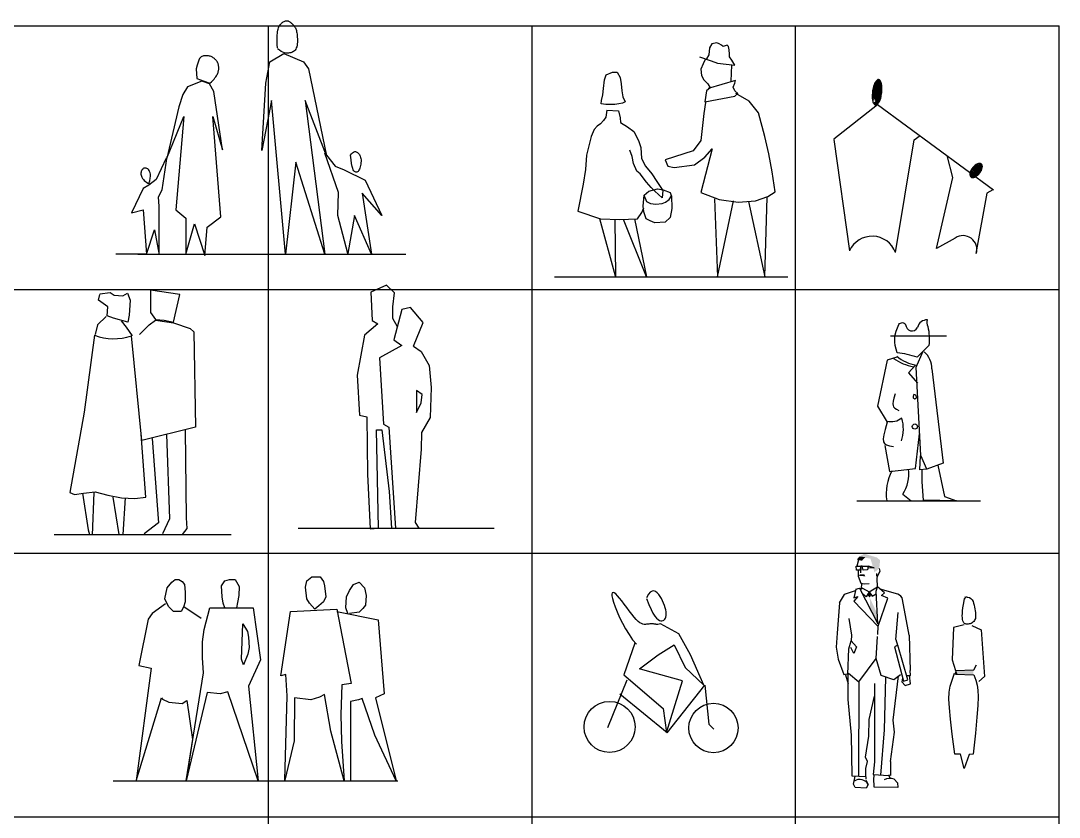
# Model space of a CAD drawing. Extents: x -72339 to 59654, y -38057 to 42097.
# Drawn here: x -10630 to -2750, y 21912 to 27954 of the extents above; entities that cross this region are included whole.
import ezdxf

# ---------------------------------------------------------------- set-up
doc = ezdxf.new("R2010")
doc.units = 0
doc.header["$MEASUREMENT"] = 0
doc.layers.get('0').update_dxf_attribs({"linetype": 'CONTINUOUS'})
doc.styles.add('DIM', font='txt')

# ---------------------------------------------------------------- blocks, each defined once
blk = doc.blocks.new('1518')
for p, q in [((-112.7, 1739.5), (-125.4, 1692.6)), ((-129, 1660.1), (-130.8, 1692.6)), ((-130.8, 1692.6), (-91.1, 1692.6)), ((-101.9, 1660.1), (-129, 1660.1)), ((-116.4, 1658.3), (-114.5, 1615)), ((-96.5, 1690.8), (-101.9, 1660.1)), ((-96.5, 1680), (-98.3, 1640.3)), ((-85.7, 1690.8), (-96.5, 1690.8)), ((-91.1, 1692.6), (-40.6, 1692.6)), ((-78.5, 1661.9), (-85.7, 1690.8)), ((-46, 1663.7), (-78.5, 1661.9)), ((-40.6, 1692.6), (-46, 1663.7)), ((4.6, 1680), (-40.6, 1690.8)), ((-40.6, 1681.8), (4.6, 1680)), ((31.6, 1616.8), (51.5, 1654.7)), ((51.5, 1654.7), (46.1, 1674.6)), ((-114.5, 1615), (-96.5, 1562.7)), ((22.6, 1636.7), (24.4, 1616.8)), ((29.8, 1597), (31.6, 1616.8)), ((30.2, 1535.6), (29.8, 1597)), ((-137.2, 1503.3), (-220.7, 1475.9)), ((-134.2, 1516.9), (-148.5, 1450.8)), ((-134.2, 1516.9), (-105.3, 1523.9)), ((-105.3, 1523.9), (-83.9, 1523)), ((-105.3, 1523.9), (32.4, 1253.1)), ((-96.5, 1562.7), (-69.4, 1557.3)), ((-83.9, 1524.8), (-96.5, 1513.9)), ((-89.5, 1558.1), (-91.8, 1523.2)), ((-83.9, 1524.8), (-33.3, 1497.7)), ((-69.4, 1557.3), (-33.3, 1560.9)), ((-33.3, 1497.7), (-55, 1459.8)), ((-33.3, 1497.7), (30.2, 1535.6)), ((-33.3, 1497.7), (-9.9, 1463.4)), ((21.7, 1501.6), (30.2, 1535.6)), ((32.4, 1253.1), (21.7, 1501.6)), ((83.1, 1489.4), (30.2, 1535.6)), ((186.3, 1478.1), (51.5, 1517.6)), ((-220.7, 1475.9), (-260.3, 1413.9)), ((-148.5, 1450.8), (-118.3, 1460.3)), ((-118.3, 1460.3), (-147.9, 1426.4)), ((-147.9, 1426.4), (33.9, 1237.3)), ((-55, 1459.8), (-89.3, 1490.5)), ((-9.9, 1463.4), (20.8, 1481.5)), ((37.3, 1237.3), (109.6, 1449.9)), ((60.7, 1470), (83.1, 1489.4)), ((109.6, 1449.9), (60.7, 1470)), ((270.6, 1169.1), (221.4, 1439.1)), ((-258.3, 1412.3), (-276.2, 1183.2)), ((-187.1, 1295.2), (-166.7, 1168)), ((169.9, 1135.3), (186.9, 1339.4)), ((-276.2, 1183.2), (-283.8, 1076.3)), ((33.9, 1237.3), (30.5, 1172.7)), ((-187.6, 1063.8), (-167.7, 1125.6)), ((-166.7, 1168), (-169.2, 1124.7)), ((-167.7, 1125.6), (-128.7, 1078.8)), ((21, 990.6), (31.8, 1158.6)), ((169.9, 1135.3), (182.4, 1091.5)), ((270.6, 1169.1), (278.8, 900.6)), ((-283.8, 1076.3), (-267, 986.6)), ((-192.8, 873.1), (-187.6, 1063.8)), ((-148.2, 1028.1), (-171.6, 1074.9)), ((-128.7, 1078.8), (-148.2, 1028.1)), ((185, 1091.2), (160.8, 1079.7)), ((160.8, 1079.7), (228.3, 818)), ((260.5, 829.6), (185, 1091.2)), ((-267, 986.6), (-223.5, 868.6)), ((-109.4, 815), (21, 990.6)), ((57.7, 863.2), (21, 990.6)), ((-223.5, 868.6), (-199.5, 873.9)), ((-210.6, 868.2), (-191.1, 798)), ((-192.8, 873.1), (-193, 680.4)), ((-188.4, 878.6), (-109.4, 815)), ((205.3, 867.7), (155.9, 828.3)), ((282.2, 863.2), (278.8, 900.6)), ((-109.4, 815), (-113.1, 99.3)), ((7.1, 801.9), (7.1, 206.9)), ((155.9, 828.3), (57.7, 863.2)), ((92.8, 846.5), (82.2, 448.8)), ((151, 523.2), (190.3, 859.8)), ((221.7, 843.6), (214.6, 813.6)), ((214.6, 813.6), (241.9, 786.3)), ((228.3, 818), (260.5, 829.6)), ((241.9, 786.3), (280.9, 798)), ((250.8, 863), (282.2, 863.2)), ((280.9, 798), (273.1, 864.3)), ((-193, 680.4), (-168.3, 408.5)), ((-31.7, 527.8), (9.3, 706.1)), ((-35.4, 402.9), (-31.7, 527.8)), ((160.1, 432.3), (151, 523.2)), ((-168.3, 408.5), (-164.4, 102)), ((-60.3, 243), (-35.4, 402.9)), ((82.2, 448.8), (52.9, 106.9)), ((130.1, 208.9), (160.1, 432.3)), ((-44, 209.6), (-60.3, 243)), ((-58, 155.7), (-44, 209.6)), ((7.1, 206.9), (-1.8, 111.4)), ((130.1, 208.9), (130.2, 104.6)), ((-164.4, 102), (-56.8, 96.3)), ((-150.3, 38.4), (-138.4, 98.3)), ((-58.7, 92.7), (-56.6, 74.7)), ((-56.8, 96.3), (-58, 155.7)), ((-1.8, 111.4), (116, 103.7)), ((4.5, 83.3), (9.3, 111.7)), ((6.9, 14.6), (4.5, 83.3)), ((126.5, 82.7), (117.2, 106)), ((130.2, 104.6), (117.2, 106)), ((-139.3, 12.9), (-150.3, 38.4)), ((-55.1, 7.8), (-139.3, 12.9)), ((-57.3, 68.4), (-38.5, 34.5)), ((-38.5, 34.5), (-55.1, 7.8)), ((184.7, 12.2), (6.9, 14.6)), ((156.7, 75.8), (182.3, 47.7)), ((182.3, 47.7), (184.7, 12.2))]:
    blk.add_line(p, q)
for centre, radius, start, end in [((172.2, 1430.1), 50, 10.31801, 73.69583), ((124.2, -24.8), 105.7, 72.07363, 114.46272), ((-104.5, -1.5), 75.1, 28.62235, 123.30697)]:
    blk.add_arc(centre, radius, start, end)
for points in [[(-125.5, 1741), (-86.9, 1732.5), (-108.2, 1763.3), (-60.1, 1761.4)], [(-108.2, 1763.3), (27.3, 1756.9), (-69.9, 1786)], [(-22.3, 1748.7), (50.9, 1736.3), (-108.2, 1763.3), (27.3, 1756.9)], [(8.1, 1645.6), (44.6, 1674.6), (-22.3, 1748.7), (50.9, 1736.3)], [(-109.1, 1616.8), (-103.7, 1629.4), (-62.2, 1615), (-69.4, 1629.4)], [(-34.7, 1498.5), (-47.3, 1473.2), (-16.7, 1473.3), (-27.9, 1452.6)], [(-27.9, 1452.6), (28, 1333.5), (-24.1, 1364.3), (32.4, 1253.1)]]:
    blk.add_solid(points)
at = {"style": 'DIM', "flags": 1}
for tag in ['XVALUE', 'YVALUE']:
    blk.add_attdef(tag, (-1001169.2, -1000988.9), '', height=0.02, dxfattribs=at)
blk = doc.blocks.new('1504')
for points in [[(-29.2, 985.2), (-39.6, 982.6), (-47.6, 981), (-53.6, 980.2), (-58.1, 980.2), (-61.6, 980.6), (-64.7, 981.3), (-67.7, 982.2), (-71.2, 983), (-75.6, 983.7), (-80.9, 984.2), (-87, 984.5), (-93.7, 984.5), (-101, 984.4), (-108.7, 983.9), (-116.7, 983.3), (-124.9, 982.3), (-133.4, 981.3), (-142.1, 980.5), (-151.3, 980.8), (-161.3, 982.6), (-172.2, 986.6), (-184.2, 993.5), (-197.6, 1003.7), (-212.5, 1018.1), (-229.1, 1036.7), (-246.9, 1058.9), (-265.6, 1083.3), (-284.5, 1108.9), (-303.4, 1134.3), (-321.6, 1158.4), (-338.8, 1180.1), (-354.4, 1198.1), (-368, 1211.4), (-379.3, 1219.6), (-388.1, 1222.5), (-394.1, 1219.8), (-397, 1211.3), (-396.6, 1196.8), (-392.6, 1176), (-384.7, 1148.7), (-372.9, 1115), (-357.4, 1076.2), (-338.6, 1034), (-317.1, 990.1), (-293.1, 946), (-267.3, 903.4), (-239.9, 864.1), (-211.4, 829.6)], [(-134.3, 1178.5), (-116.6, 1131.5), (-100.3, 1094), (-85.4, 1064.8), (-71.6, 1043), (-58.9, 1027.5), (-47.2, 1017.3), (-36.5, 1011.3), (-26.6, 1008.6), (-17.5, 1008.3), (-9.2, 1010), (-1.9, 1013.8), (4.3, 1019.6), (9.3, 1027.3), (12.9, 1036.7), (15.1, 1047.9), (15.7, 1060.8), (14.7, 1075.2), (12, 1090.8), (7.9, 1107.4), (2.4, 1124.6), (-4.4, 1142), (-12.3, 1159.4), (-21.3, 1176.5), (-31.3, 1192.8), (-42.1, 1208), (-53.6, 1220.9), (-65.9, 1230.4), (-78.7, 1235.1), (-92.1, 1234), (-105.8, 1225.7), (-119.9, 1209), (-134.3, 1182.7)], [(-221.9, 838), (-305.9, 598.4), (-8.2, 342), (16.3, 161.3), (138.9, 552.2), (-144.8, 632), (-186.8, 644.6), (-46.7, 749.7), (75.9, 825.4), (159.9, 653.1), (300, 518.6), (198.5, 749.7), (110.9, 909.5), (-29.2, 985.2)], [(-428.5, 199.1), (-281.4, 560.6)], [(23.3, 157.1), (307, 518.6), (338.5, 224.3), (377.1, 186.5)], [(23.3, 157.1), (-337.5, 451.3)]]:
    blk.add_lwpolyline(points)
for centre, radius in [((-414.5, 203.3), 193.8), ((373.6, 194.9), 187.3)]:
    blk.add_circle(centre, radius)
at = {"linetype": 'Continuous', "style": 'DIM', "flags": 1}
for tag in ['XVALUE', 'YVALUE']:
    blk.add_attdef(tag, (-106213.6, -117352.2), '', height=0.02, dxfattribs=at)
blk = doc.blocks.new('BL_1560')
for p, q in [((-108, 408), (-119, 164)), ((-28, 429), (-108, 408)), ((32, 424), (102, 391)), ((102, 391), (126, 38)), ((-119, 164), (-94, 84)), ((-94, 84), (46, 88)), ((46, 88), (67, 126)), ((-94, 55), (46, 50)), ((126, 38), (84, 0)), ((-56, -551), (-98, -551)), ((-28, -660), (-56, -551)), ((42, -551), (11, -555)), ((11, -555), (-28, -660))]:
    blk.add_line(p, q)
for points in [[(-5, 640.2), (-2.5, 640.1), (12.9, 635.7), (24.7, 628.1), (33.6, 618.1), (40.1, 606.1), (44.8, 592.8), (48.2, 578.7), (51, 564.2), (53.6, 550.1), (55.8, 536.3), (57.7, 523.1), (59, 510.5), (59.5, 498.6), (59.2, 487.6), (57.7, 477.6), (55, 468.7), (51, 460.9), (45.7, 454.2), (39.6, 448.6), (32.6, 444), (25.2, 440.4), (17.5, 437.6), (9.8, 435.7), (2.2, 434.5), (-5.1, 434.1), (-11.8, 434.6), (-18.1, 436.2), (-23.7, 439.2), (-28.7, 443.8), (-32.9, 450.2), (-36.4, 458.7), (-38.9, 469.3), (-40.5, 482.4), (-41.1, 498), (-40.7, 516), (-39.2, 536.4), (-36.5, 559.2), (-32.6, 584.5), (-27.5, 612), (-24, 628)], [(-22, 641), (-20, 640.9)], [(-21.2, 641), (-21, 642)], [(-98, -551), (-117.4, -400.8), (-131.2, -286), (-139.6, -199.4), (-142.6, -133.8), (-140.2, -81.9), (-132.5, -36.6), (-119.4, 9.3), (-101, 63)], [(46, 50), (60.8, 8.8), (71.2, -28), (77.4, -67.5), (79.2, -116.6), (76.7, -182.5), (69.6, -272.2), (58.1, -392.7), (42, -551)]]:
    blk.add_lwpolyline(points)
blk.add_arc((-7, 620.7), 19.4, 83.95427, 167.12109)
for points in [[(-95, 85), (45, 89), (-104, 53), (40, 50)], [(-89, 86), (-77, 55), (-102, 55)]]:
    blk.add_solid(points)
blk = doc.blocks.new('1511')
at = {"linetype": 'Continuous'}
blk.add_blockref('BL_1560', (28, 660), dxfattribs=at)
at = {"linetype": 'Continuous', "style": 'DIM', "flags": 1}
for tag in ['YVALUE', 'XVALUE']:
    blk.add_attdef(tag, (-101926.1033, -118814.6575), '', height=0.02, dxfattribs=at)
blk = doc.blocks.new('1524')
for points in [[(-643.1, 1286.1), (-682.4, 1322.8), (-708.7, 1380.5), (-691.2, 1464.6), (-656.2, 1506.6), (-629.9, 1527.5), (-603.7, 1527.5), (-577.5, 1511.8), (-559.9, 1490.8), (-555.6, 1433), (-555.6, 1359.6), (-568.7, 1317.6), (-586.2, 1286.1)], [(389.3, 1349), (367.4, 1380.5), (358.7, 1469.8), (367.4, 1517), (406.8, 1548.6), (468.1, 1548.6), (494.3, 1511.8), (503.1, 1480.3), (511.8, 1396.3), (494.3, 1359.6), (459.3, 1328.1), (428.7, 1301.8)], [(-113.7, 881.9), (-126.8, 923.8), (-118.1, 1191.6), (-83.1, 1133.8), (-74.4, 1091.8), (-70, 1013.1), (-78.7, 960.6)]]:
    blk.add_lwpolyline(points, close=True)
for points in [[(-253.7, 1312.3), (-266.9, 1349), (-275.6, 1396.3), (-280, 1480.3), (-253.7, 1517), (-218.7, 1527.5), (-175, 1527.5), (-144.4, 1475), (-148.7, 1406.8), (-157.5, 1354.3), (-166.3, 1312.3)], [(678, 1270.3), (664.9, 1312.3), (669.3, 1396.3), (691.1, 1443.5), (721.8, 1490.8), (765.5, 1506.6), (804.9, 1464.6), (818, 1406.8), (813.6, 1333.3), (791.7, 1307), (765.5, 1280.8), (691.1, 1270.3)], [(-704.3, 1343.8), (-804.9, 1270.3), (-835.5, 1228.3), (-905.6, 876.6), (-813.6, 855.6), (-927.4, 0), (-735, 629.9), (-726.2, 619.4), (-678.1, 598.4), (-577.5, 587.9), (-542.5, 608.9), (-498.7, 315), (-546.8, 0), (-415.6, 818.8), (-424.3, 934.4), (-424.3, 1055.1), (-411.2, 1149.6), (-367.4, 1312.3), (-39.4, 1312.3), (17.5, 918.6), (-74.4, 719.1), (0, 0), (-231.8, 677.1), (-288.7, 661.4), (-389.3, 671.9), (-546.8, 0)], [(-564.3, 1322.8), (-433.1, 1233.6)], [(244.9, 1286.1), (594.9, 1301.8), (704.3, 740.2), (634.2, 729.6), (625.6, 503.9), (629.9, 299.2), (651.8, 0), (551.2, 377.9), (503.1, 656.2), (463.7, 635.1), (398.1, 614.2), (275.6, 629.9), (271.2, 304.4), (201.3, 5.2), (218.7, 645.7), (209.9, 808.4), (170.6, 797.9), (244.9, 1286.1)], [(594.9, 1286.1), (909.9, 1223.1), (953.6, 661.4), (888, 629.9), (1045.5, 0), (883.6, 346.4), (787.4, 624.6), (761.2, 614.2), (699.9, 603.7), (699.9, 5.2)], [(-1102.4, 0), (1058.6, 0)]]:
    blk.add_lwpolyline(points)
at = {"linetype": 'Continuous', "style": 'DIM', "flags": 1}
for tag in ['XVALUE', 'YVALUE']:
    blk.add_attdef(tag, (-107757.8, -117791.9), '', height=0.02, dxfattribs=at)
blk = doc.blocks.new('1513')
for points in [[(-175.1, 1218.9, 0.03714), (-176.9, 1178.9, 0.049561), (-173.1, 1149.1, 0.09289), (-162.1, 1124, 0.216732), (-151.7, 1117.7, 0.216732), (-140.1, 1121.4, 0.09289), (-123.6, 1143.1, 0.049561), (-112.8, 1171.2, 0.03714), (-105, 1210.5, 0.03714), (-103.2, 1250.5, 0.049561), (-107.1, 1280.3, 0.09289), (-118, 1305.4, 0.216732), (-128.4, 1311.7, 0.216732), (-140, 1308, 0.09289), (-156.6, 1286.3, 0.049561), (-167.4, 1258.2, 0.03714)], [(584.9, 643, 0.054252), (571.2, 621.4, 0.068086), (564.7, 601.9, 0.105461), (565.2, 582.9, 0.166972), (571.7, 572.6, 0.166972), (583.2, 568.5, 0.105461), (601.9, 572.3, 0.068086), (619.4, 582.9, 0.054252), (637.5, 601.1, 0.054252), (651.2, 622.7, 0.068086), (657.7, 642.2, 0.105461), (657.2, 661.2, 0.166972), (650.7, 671.5, 0.166972), (639.2, 675.6, 0.105461), (620.5, 671.8, 0.068086), (603, 661.2, 0.054252)]]:
    blk.add_lwpolyline(points, format="xyb", close=True)
for points in [[(-469.3, 861.6), (-136.6, 1122.2), (742.5, 474.9)], [(0, 0), (140.1, 853.3), (185.6, 886.9)], [(-469.3, 857.4), (-350.2, 12.6)], [(451.9, 109.3), (311.7, 29.4), (434.4, 567.4), (392.3, 735.5)], [(739.1, 474.9), (693.5, 449.7), (609.5, -8.4)]]:
    blk.add_lwpolyline(points)
for centre, radius, start, end in [((-177.7, -66.7), 189.8, 20.5675, 155.31231), ((511.3, 21.6), 106, 343.56386, 124.12228)]:
    blk.add_arc(centre, radius, start, end)
for points in [[(-152.2, 1288.5), (-169.1, 1254.9), (-151.1, 1250.8)], [(-151.3, 1292.7), (-156.7, 1286.2), (-167.9, 1257.2)], [(-162.1, 1262.1), (-147.6, 1287.2), (-151.7, 1292.3), (-162.7, 1270.4)], [(-157.1, 1281.3), (-140.5, 1275.1), (-152.3, 1292.3), (-141.1, 1292.1)], [(-154.5, 1249.2), (-122.1, 1241.5), (-156.2, 1263.9), (-118.8, 1261)], [(-151.1, 1295.2), (-111.8, 1292.6), (-152.2, 1257.6), (-113, 1244.1)], [(-151.5, 1294.1), (-147.2, 1299), (-148.6, 1291.6), (-144.1, 1297.9)], [(-148.4, 1296.2), (-140, 1309.1), (-127, 1279.9), (-112.9, 1292.7)], [(-119.1, 1294.8), (-120.2, 1306.4), (-142.8, 1210.7)], [(-138.9, 1309.1), (-128.1, 1311), (-119.1, 1294.8), (-120.2, 1306.4)], [(-124.2, 1293), (-116.9, 1293), (-121.8, 1305.5), (-118.2, 1305)], [(-120.1, 1306.4), (-118.2, 1305.5), (-117.1, 1292.1), (-112.6, 1293.2)], [(-115.8, 1246.7), (-103.5, 1245.1), (-113.9, 1280.7), (-107.4, 1280.7)], [(-113.5, 1280.9), (-107.4, 1280.7), (-111.7, 1291)], [(-176.6, 1175.3), (-138.2, 1174.9), (-176.3, 1189.6), (-138.2, 1188.1)], [(-169.4, 1188.9), (-176.5, 1189.4), (-173.5, 1219.5), (-175.2, 1218.6)], [(-167.9, 1257.6), (-104, 1245.4), (-175.8, 1176.8), (-110.7, 1178.2)], [(-175.4, 1219.1), (-168.1, 1207.3), (-168.7, 1254.9)], [(-142.8, 1210.7), (-142.8, 1210.7), (-142.8, 1210.7)], [(-126.5, 1165.1), (-115.2, 1164.4), (-125.7, 1182.4), (-110.2, 1181.7)], [(-109.7, 1188.1), (-105.3, 1210.5), (-103.5, 1245.6)], [(-176.9, 1175.5), (-166.8, 1137.7), (-130.9, 1135.1), (-111.8, 1175.5)], [(-176.2, 1175.5), (-111.2, 1178.8), (-149.6, 1144.3)], [(-173.3, 1149.9), (-175.7, 1170.3), (-165.2, 1131.1)], [(-169.4, 1153.7), (-164.9, 1135.4), (-141.1, 1159.9), (-140, 1137.5)], [(-167.1, 1137.5), (-162.6, 1124.6), (-136.6, 1144.9), (-134.9, 1129.3)], [(-162.4, 1124.5), (-151.6, 1118), (-134.7, 1129.2), (-140, 1122.1)], [(-135.3, 1128.5), (-129.8, 1135.1), (-137.5, 1140.2)], [(-130.6, 1134.5), (-123.4, 1143.9), (-133.2, 1147.3)], [(-128.9, 1143.7), (-123.2, 1143.9), (-116.5, 1170.8), (-112.7, 1171.2)], [(572.5, 623.7), (584.8, 642.9), (635.1, 600.4), (650.1, 621.2)], [(584.8, 642.9), (602.5, 660.4), (649.8, 621.2), (657.6, 642.5)], [(600.7, 658), (606.2, 662.9), (652.1, 629.4), (657.6, 644.9)], [(602.1, 661.2), (621.5, 671.8), (657.6, 643.7), (656.9, 661.6)], [(621.2, 672.3), (637.9, 675.5), (656.9, 661.6), (649.8, 671.8)], [(564.4, 602), (601.8, 572.6), (572.2, 623.3), (636.1, 600.4)], [(564.7, 601.7), (565, 582.8), (601.8, 572.3), (583.1, 568.5)], [(565, 582.5), (582.7, 568.5), (571.5, 572.6)], [(602.5, 572.6), (620.2, 583.3), (635.8, 600)], [(637.2, 600.8), (630, 602.5), (649.1, 620)]]:
    blk.add_solid(points)
at = {"linetype": 'Continuous', "style": 'DIM', "flags": 1}
for tag in ['XVALUE', 'YVALUE']:
    blk.add_attdef(tag, (-104177.2, -118819.8), '', height=0.02, dxfattribs=at)
blk = doc.blocks.new('1522')
for points in [[(-61.3, 1564.3), (-62.6, 1588.6), (-63.4, 1610.3), (-63.6, 1629.7), (-63.3, 1647), (-62.6, 1662.4), (-61.4, 1676), (-59.9, 1688), (-58, 1698.6), (-55.8, 1708), (-53.3, 1716.4), (-50.4, 1723.8), (-47.3, 1730.4), (-43.8, 1736.2), (-40, 1741.5), (-35.8, 1746.3), (-31.4, 1750.7), (-26.5, 1754.8), (-21.5, 1758.6), (-16.2, 1762), (-10.8, 1765), (-5.4, 1767.4), (-0.1, 1769.2), (5.2, 1770.4), (10.2, 1770.8), (15, 1770.4), (19.5, 1769.3), (23.9, 1767.6), (28.1, 1765.3), (32.1, 1762.7), (36, 1759.7), (39.9, 1756.5), (43.7, 1753.3), (47.6, 1750), (51.4, 1746.6), (55.1, 1743.2), (58.8, 1739.5), (62.3, 1735.6), (65.8, 1731.4), (69, 1726.8), (72.2, 1721.8), (75.1, 1716.3), (77.7, 1710.2), (80.2, 1703.5), (82.5, 1696.2), (84.5, 1688.1), (86.2, 1679.2), (87.7, 1669.5), (88.9, 1658.8), (89.9, 1647.2), (90.5, 1634.9), (90.6, 1622.3), (90.3, 1609.6), (89.4, 1597.1), (87.8, 1585.2), (85.5, 1574.2), (82.4, 1564.3), (78.4, 1555.8), (73.6, 1548.7), (68, 1542.8), (61.8, 1537.9), (54.9, 1534), (47.5, 1531), (39.6, 1528.5), (31.3, 1526.7), (22.7, 1525.3), (13.5, 1524.7), (3.6, 1525.3), (-7, 1527.4), (-18.7, 1531.5), (-31.5, 1537.9), (-45.7, 1546.9), (-61.3, 1559.1)], [(-573.1, 1296.6), (-561, 1307.9), (-550.7, 1318.4), (-542, 1328), (-534.9, 1336.8), (-529, 1345.1), (-524.1, 1352.7), (-520.2, 1359.8), (-516.9, 1366.6), (-514.1, 1373), (-511.8, 1379.1), (-509.9, 1385), (-508.4, 1390.6), (-507.3, 1396.1), (-506.6, 1401.5), (-506.1, 1406.8), (-506, 1412.1), (-506.1, 1417.3), (-506.5, 1422.5), (-507.1, 1427.6), (-508, 1432.6), (-509, 1437.5), (-510.3, 1442.1), (-511.7, 1446.5), (-513.3, 1450.6), (-515, 1454.3), (-516.9, 1457.9), (-518.9, 1461.2), (-521.1, 1464.4), (-523.6, 1467.4), (-526.2, 1470.5), (-529.1, 1473.6), (-532.3, 1476.8), (-535.7, 1480.2), (-539.4, 1483.6), (-543.5, 1487), (-547.9, 1490.4), (-552.8, 1493.6), (-558.1, 1496.5), (-563.9, 1499.1), (-570.2, 1501.3), (-577, 1503), (-584.2, 1504.3), (-591.7, 1505.1), (-599.3, 1505.4), (-606.9, 1505.3), (-614.3, 1504.8), (-621.4, 1503.9), (-628.1, 1502.6), (-634.3, 1500.8), (-640.1, 1497.8), (-645.6, 1492.7), (-651.2, 1484.6), (-656.9, 1472.7), (-663, 1456.1), (-669.7, 1434), (-677.1, 1405.5)], [(-179.4, 787.4), (-148.7, 1296.6), (-118.2, 1459.3), (-13.1, 1522.3), (135.6, 1459.3), (175, 1406.9), (310.6, 745.4), (148.7, 1165.3), (297.5, 0), (78.7, 698.2), (0, 0), (-105, 1165.3), (-179.4, 787.4)], [(-677.1, 1405.5), (-673.7, 1333.3), (-616.8, 1312.4), (-573.1, 1296.6)], [(-542.5, 1233.6), (-577.5, 1291.3), (-634.3, 1312.4), (-743.7, 1270.4), (-778.7, 1212.6), (-809.3, 1118.1), (-901.1, 729.6), (-769.9, 1044.6), (-831.2, 335.9), (-756.8, 273), (-756.8, 0), (-691.2, 231), (-612.4, -10.5), (-594.9, 204.7), (-489.9, 283.5), (-551.2, 1044.6), (-476.8, 792.7), (-542.5, 1233.6)], [(-905.6, 729.6), (-979.9, 566.9), (-1036.8, 524.9), (-1080.5, 498.7), (-1168, 315), (-1080.5, 335.9), (-1054.3, 0), (-993, 183.7), (-958, -5.2), (-958, 362.2), (-962.4, 435.7), (-936.1, 488.2), (-896.8, 740.2)], [(310.6, 750.7), (376.2, 666.7), (446.2, 640.4), (603.7, 561.7), (730.5, 293.9), (581.8, 462), (651.8, 0), (524.9, 293.9), (472.4, 5.2), (398.1, 293.9), (402.4, 467.2), (297.5, 766.4)], [(494.3, 750.7), (502.1, 761), (509.2, 768.7), (515.7, 774), (521.6, 777.2), (527.2, 778.6), (532.4, 778.3), (537.5, 776.8), (542.4, 774.3), (547.3, 771), (552.1, 766.9), (556.7, 762), (560.9, 756.4), (564.7, 749.9), (567.9, 742.6), (570.5, 734.4), (572.3, 725.3), (573.2, 715.4), (573.4, 704.9), (572.8, 694), (571.5, 683.1), (569.6, 672.4), (567.3, 662.3), (564.5, 653), (561.4, 644.8), (557.9, 637.9), (554.3, 632.4), (550.4, 628.2), (546.3, 625.2), (542.1, 623.4), (537.7, 622.8), (533.2, 623.2), (528.6, 624.7), (523.9, 627.3), (519.2, 631.8), (514.6, 639.2), (510.1, 650.3), (505.7, 666), (501.6, 687.4), (497.8, 715.3), (494.3, 750.7)], [(-1036.8, 535.4), (-1030, 557.5), (-1026, 576.6), (-1024.4, 593), (-1024.9, 606.8), (-1027, 618.4), (-1030.4, 627.9), (-1034.9, 635.6), (-1040, 641.7), (-1045.5, 646.5), (-1051.2, 649.9), (-1056.9, 652.1), (-1062.7, 653.1), (-1068.3, 652.9), (-1073.7, 651.5), (-1078.8, 649.1), (-1083.4, 645.7), (-1087.5, 641.3), (-1091, 636), (-1093.7, 629.9), (-1095.5, 623.2), (-1096.5, 615.9), (-1096.4, 608.2), (-1095.3, 600.1), (-1092.9, 591.9), (-1089.3, 583.5), (-1084.4, 575.1), (-1078.3, 567), (-1071.1, 559.2), (-1062.9, 552), (-1053.7, 545.5), (-1043.5, 540), (-1032.4, 535.4)], [(-1054.3, 0), (-1286.1, 0)], [(-1119.8, 0), (914.2, 0)]]:
    blk.add_lwpolyline(points)
at = {"linetype": 'Continuous', "style": 'DIM', "flags": 1}
for tag in ['XVALUE', 'YVALUE']:
    blk.add_attdef(tag, (-104005.6, -118085.9), '', height=0.02, dxfattribs=at)
blk = doc.blocks.new('1534')
for points in [[(402.4, 1669.2), (489.9, 1637.7), (538, 1622), (669.2, 1606.3), (647.4, 1643), (629.9, 1669.2), (629.9, 1690.3), (625.6, 1721.7), (621.1, 1748), (612.4, 1758.5), (594.9, 1753.3), (581.8, 1748), (568.7, 1758.5), (551.2, 1769), (533.7, 1774.2), (494.3, 1769), (476.8, 1737.5), (472.4, 1685), (455, 1653.5)], [(446.2, 1653.5), (428.7, 1616.8), (411.2, 1574.8), (415.5, 1527.5), (433.1, 1496), (463.6, 1464.5), (481.2, 1433), (455, 1412.1), (441.8, 1328), (669.2, 1370.1), (691.1, 1391), (669.2, 1412.1), (656.1, 1438.3), (669.2, 1469.8), (673.7, 1490.7), (468.1, 1427.8)], [(643, 1606.3), (638.7, 1485.5)], [(446.2, 1322.8), (433.1, 1238.8), (411.2, 1034.1), (354.3, 955.3), (140, 887.1), (161.8, 839.9), (209.9, 829.3), (363.1, 850.4), (441.8, 908.1), (498.6, 971), (411.2, 640.4), (551.2, 587.8), (695.5, 566.9), (826.7, 577.4), (918.6, 608.9), (975.5, 645.7), (953.6, 797.9), (927.4, 934.4), (896.7, 1065.5), (848.6, 1244), (778.6, 1333.3), (678, 1391)], [(-301.9, 1265.1), (-310.6, 1212.6), (-328.1, 1186.3), (-350, 1160), (-376.2, 1144.3), (-398.1, 1118.1), (-420, 1065.5), (-455, 923.8), (-463.7, 813.6), (-481.2, 703.4), (-520.6, 498.7), (-350, 440.9), (-205.6, 435.6), (-70, 440.9), (-35, 488.1), (-21.9, 524.9)], [(-301.9, 1265.1), (-214.4, 1259.8), (-201.3, 1207.3), (-196.9, 1170.6), (-144.4, 1139.1), (-96.3, 1102.3), (-61.3, 1034.1), (-43.8, 981.6), (-39.4, 897.6), (-8.8, 839.9), (39.3, 782.1), (78.7, 724.3), (122.4, 656.1), (118.1, 598.4), (61.2, 650.9), (35, 677.1), (0, 719.1), (-48.2, 782.1), (-74.4, 803.1), (-100.6, 860.8), (-109.4, 913.3), (-126.8, 960.6)], [(-17.5, 614.1), (0, 572.1), (30.6, 556.4), (70, 551.2), (118.1, 556.4), (144.3, 566.9), (170.6, 587.8), (188.1, 614.1), (192.5, 519.6), (179.3, 451.4), (140, 414.7), (61.2, 409.4), (26.2, 425.2), (-4.4, 440.9), (-21.9, 493.4), (-26.3, 535.4), (-17.5, 619.4), (17.5, 650.9), (83.1, 666.6), (126.8, 661.4), (179.3, 640.4), (188.1, 608.9)], [(516.2, 593.1), (538, 0), (660.5, 577.4)], [(774.3, 572.1), (896.7, 0), (914.2, 603.7)], [(-240.6, 435.6), (-236.2, 5.2), (-354.3, 440.9)], [(-91.9, 440.9), (0, 0), (-175, 435.6)], [(-700, 0), (1071.7, 0)]]:
    blk.add_lwpolyline(points)
blk.add_lwpolyline([(-341.2, 1338.5), (-332.4, 1380.5), (-328.1, 1427.8), (-319.3, 1496), (-306.2, 1532.7), (-258.1, 1553.8), (-223.1, 1553.8), (-201.3, 1511.8), (-192.5, 1464.5), (-188.1, 1412.1), (-179.4, 1364.8), (-161.8, 1328), (-183.7, 1317.6), (-210, 1312.3), (-240.6, 1307), (-310.6, 1307), (-345.6, 1312.3)], close=True)
at = {"linetype": 'Continuous', "style": 'DIM', "flags": 1}
for tag in ['XVALUE', 'YVALUE']:
    blk.add_attdef(tag, (-107269.8, -117612.2), '', height=0.02, dxfattribs=at)
blk = doc.blocks.new('1503')
blk.add_line((-470.1, -5.3), (468.6, -5.3))
blk.add_lwpolyline([(64.3, 1367.5, 0.201176), (69.8, 1316.9, -0.075221), (77.9, 1171.6), (-11.9, 1083.5, 0.059488), (-162.9, 1117.7, -0.228153), (-149.3, 1333.2, -0.564715), (-99, 1331.6, 0.767134), (-7.8, 1308.8)], format="xyb")
for points in [[(-213.3, 1246.7), (-111.2, 1246.7), (-14.6, 1246.7), (109.2, 1246.7), (211.2, 1246.7)], [(100.9, 995.1), (184.9, 280.5), (62.3, 234.3), (16.8, 339.3), (-18.2, 1007.6), (34.3, 1129.5)], [(-165.4, 1083.3), (-238.9, 1062.3), (-312.5, 713.4), (-238.9, 591.5)], [(-25.2, 1024.5), (-77.8, 965.6), (-7.7, 885.8)], [(-179.3, 805.9), (-187.3, 774), (-192.7, 749.6), (-195.1, 731.3), (-194.2, 717.6), (-189.8, 707.2), (-181.3, 698.3), (-168.6, 689.7), (-151.3, 679.8)], [(-35.7, 801.7), (-39.8, 794.1), (-41.8, 787.3), (-41.9, 781.3), (-40.6, 776.3), (-38.1, 772.5), (-34.8, 769.9), (-30.9, 768.8), (-27, 769.1), (-23.2, 771.1), (-20, 774.4), (-17.7, 778.6), (-16.9, 783.5), (-17.9, 788.5), (-21.1, 793.5), (-26.9, 798), (-35.7, 801.7)], [(-238.9, 591.5), (-253.8, 536), (-263.8, 494.1), (-268.3, 463.6), (-266.9, 442.3), (-259, 428.2), (-243.8, 418.9), (-221, 412.5), (-189.8, 406.6)], [(-256.4, 415), (-221.4, 217.5), (-25.2, 238.5), (6.3, 503.3)], [(62.3, 234.3), (9.8, 230.1), (13.3, 335.2)], [(146.4, 263.7), (195.4, 28.3), (286.5, -5.3), (37.8, -1.1), (27.3, 137.6), (27.3, 230.1)], [(-119.8, 45.1), (-56.8, -5.3)]]:
    blk.add_lwpolyline(points)
blk.add_circle((-28.8, 557.9), 19.8)
for centre, radius, start, end in [((64.2, 1293.6), 73.9, 88.84153, 166.8824), ((-71.6, 995), 172.4, 0.0209, 49.11725), ((22.8, 1371.8), 365.2, 234.38724, 260.21127), ((24.3, 1312.3), 290.9, 229.29687, 261.591), ((-208.3, 721.4), 126.1, 254.31492, 310.27604), ((-420.5, 540.8), 304.4, 342.37576, 15.27074), ((123.4, 49.4), 369.8, 152.23759, 188.49615), ((-358.7, 197.5), 283.4, 327.46862, 7.46686)]:
    blk.add_arc(centre, radius, start, end)
at = {"linetype": 'Continuous', "style": 'DIM', "flags": 1}
for tag in ['XVALUE', 'YVALUE']:
    blk.add_attdef(tag, (-104546.2, -117443.1), '', height=0.02, dxfattribs=at)
blk = doc.blocks.new('1521')
blk.add_line((-739.3, 0), (748, 0))
for points in [[(13.1, 1527.6), (-21.9, 1590.6), (-21.9, 1679.8), (-8.8, 1784.8), (-70, 1842.6), (-188.1, 1790.1), (-179.4, 1574.8), (-135.6, 1548.6), (-236.2, 1464.6), (-293.1, 1160.1), (-275.6, 855.7), (-218.7, 845.2), (-214.4, 409.5), (-192.5, -5.2), (-131.3, 0), (-144.4, 745.5), (-105, 745.5)], [(135.6, 1380.6), (209.9, 1559.1), (113.7, 1674.6), (48.1, 1658.9), (-13.1, 1427.9)], [(-13.1, 1427.9), (48.1, 1385.9), (-122.5, 1291.4), (-91.9, 787.4), (-52.5, 766.4), (0, 0)], [(135.6, 1380.6), (192.5, 1338.6), (253.7, 1233.7), (269.1, 1065.4)], [(157.5, 1044.7), (157.5, 876.6), (192.5, 950.2), (201.2, 1013.1), (157.5, 1044.7)], [(269.1, 1065.4), (262.5, 840), (196.8, 724.4), (192.5, 598.5)], [(-105, 745.5), (-48.2, 278.3), (-30.6, 0)], [(195.1, 601.1), (192.5, 598.5), (148.7, 42.1), (175, 0)]]:
    blk.add_lwpolyline(points)
at = {"linetype": 'Continuous', "style": 'DIM', "flags": 1}
for tag in ['XVALUE', 'YVALUE']:
    blk.add_attdef(tag, (-101892.1, -118192.9), '', height=0.02, dxfattribs=at)
blk = doc.blocks.new('1523')
for points in [[(-336.9, 1821.5), (-258.1, 1832), (-227.5, 1811), (-161.9, 1805.8), (-126.9, 1826.7), (-105, 1774.2), (-113.7, 1658.8), (-122.5, 1606.3), (-231.9, 1637.7), (-280, 1653.6), (-275.7, 1721.8), (-345.6, 1774.2), (-336.9, 1816.2)], [(271.2, 1816.2), (48.1, 1847.8), (48.1, 1679.7), (87.4, 1627.3), (153.1, 1622), (223.1, 1606.3), (271.2, 1816.2)], [(-288.8, 1648.3), (-354.4, 1585.3), (-371.9, 1511.8)], [(-175, 1616.8), (-135.6, 1569.5), (-91.9, 1501.3)], [(-35.1, 1511.8), (39.3, 1585.3), (87.4, 1622), (223.1, 1601.1), (349.9, 1559.1), (376.1, 1532.8), (389.3, 808.4), (-17.5, 708.7), (-96.3, 1501.3)], [(-376.2, 1506.6), (-455, 923.8), (-564.3, 315), (-529.4, 299.2), (-459.4, 309.7), (-371.9, 320.2), (-275.7, 293.9), (-170.6, 273), (-70.1, 267.7), (13.1, 278.2), (-21.9, 755.9)], [(61.2, 724.4), (109.3, 84), (0, 0)], [(170.5, 755.9), (192.4, 115.4), (140, 0)], [(310.6, 787.4), (319.3, 120.8), (323.7, 42), (288.7, -5.3)], [(-468.1, 309.7), (-424.4, 31.5), (-415.6, -5.3)], [(-380.6, 315), (-393.7, -10.5)], [(-236.2, 278.2), (-192.5, -5.3)], [(-144.4, 273), (-161.9, -5.3)], [(-682.4, -5.3), (660.5, -5.3)]]:
    blk.add_lwpolyline(points)
blk.add_arc((-228.6, 1907.9), 427.6, 249.80426, 288.02399)
at = {"linetype": 'Continuous', "style": 'DIM', "flags": 1}
for tag in ['XVALUE', 'YVALUE']:
    blk.add_attdef(tag, (-105999.7, -117817.4), '', height=0.02, dxfattribs=at)

msp = doc.modelspace()

# ---------------------------------------------------------------- linework, layer by layer
for p, q in [((-16750.2, 27914.6), (-2750.2, 27914.6)), ((-8750.2, 21914.6), (-8750.2, 27914.6)), ((-6750.2, 21914.6), (-6750.2, 27914.6)), ((-4750.2, 15914.6), (-4750.2, 27914.6)), ((-2750.2, 21914.6), (-2750.2, 27914.6)), ((-10750.2, 25914.6), (-4750.2, 25914.6)), ((-4750.2, 25914.6), (-2750.2, 25914.6)), ((-10750.2, 23914.6), (-4750.2, 23914.6)), ((-4750.2, 23914.6), (-2750.2, 23914.6)), ((-16750.2, 21914.6), (-2750.2, 21914.6)), ((-8750.2, 19914.6), (-8750.2, 21914.6)), ((-6750.2, 15914.6), (-6750.2, 21914.6)), ((-2750.2, 15914.6), (-2750.2, 21914.6))]:
    msp.add_line(p, q)

# ---------------------------------------------------------------- block references
for name, p in [('1522', (-8621.2, 26183.2)), ('1534', (-5881, 26011.2)), ('1513', (-3992.1, 26196.4)), ('1521', (-7785.1, 24105.3)), ('1523', (-9693.7, 24061.3)), ('1503', (-3816.7, 24317.7)), ('1518', (-4160.2, 22125)), ('1524', (-8827.1, 22187.2)), ('1504', (-5747.3, 22393.9)), ('1511', (-3472.4, 22282.1))]:
    msp.add_blockref(name, p)

doc.saveas('drawing.dxf')
